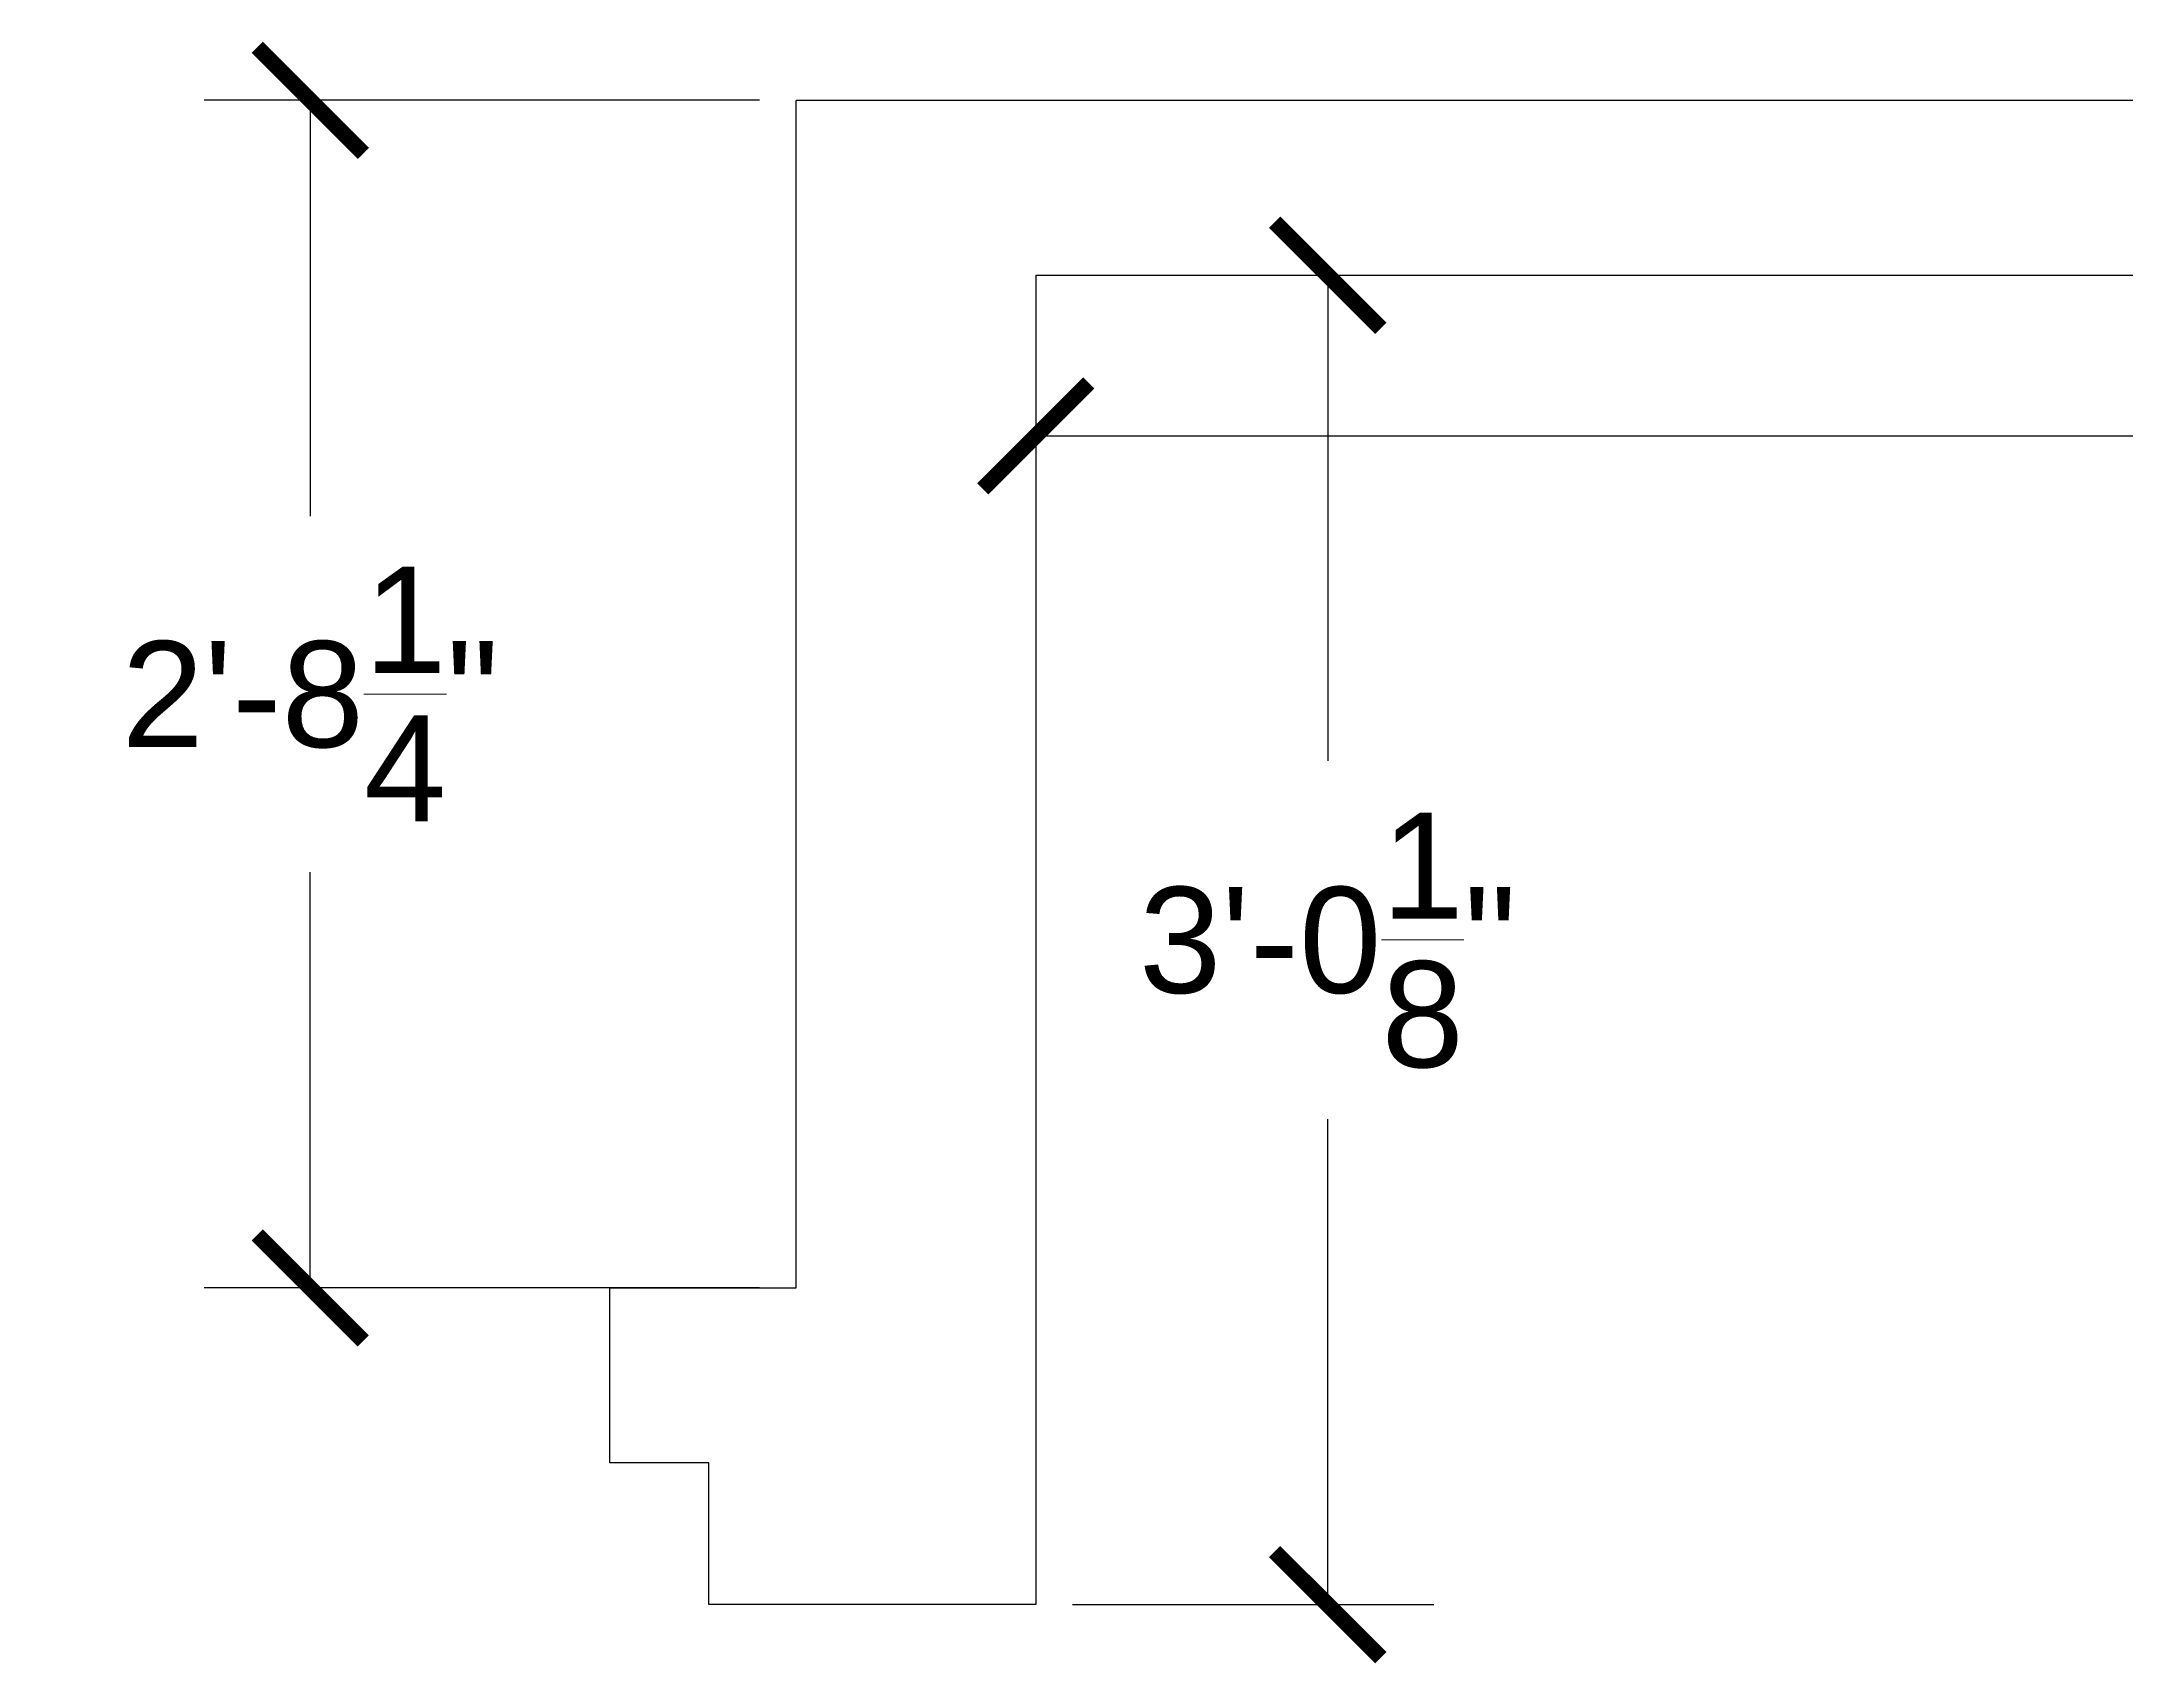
# Model space of a CAD drawing. Header units: inches. Extents: x -489 to -18, y 573 to 1091.
# Drawn here: x -293.3 to -236.7, y 696.8 to 740.8 of the extents above; entities that cross this region are included whole.
import ezdxf

# ---------------------------------------------------------------- set-up
doc = ezdxf.new("R2010")
doc.units = ezdxf.units.IN
doc.header["$MEASUREMENT"] = 0
doc.layers.get('0').update_dxf_attribs({"color": 1, "lineweight": 9})
doc.layers.add('A101-Dimensions', color=7, linetype='Continuous', lineweight=9)
doc.layers.add('A101-Floorplan-1st-floor', color=7, linetype='Continuous', lineweight=9)
doc.styles.add('Annotative', font='Arial.ttf')
doc.dimstyles.new('Annotative', dxfattribs={"dimtxt": 0.18, "dimasz": 0.18, "dimexe": 0.18, "dimexo": 0.0625, "dimgap": 0.09, "dimtad": 0, "dimtih": 1, "dimtoh": 1, "dimdec": 4, "dimzin": 0, "dimdsep": 46, "dimlunit": 4, "dimtxsty": 'Annotative', "dimblk": 'ARCHTICK', "dimblk1": 'ARCHTICK', "dimblk2": 'ARCHTICK', "dimcen": 0.09, "dimadec": 0, "dimazin": 0, "dimtfac": 1, "dimtdec": 4, "dimtofl": 0, "dimtmove": 0, "dimatfit": 3, "dimldrblk": 'ARCHTICK', "dimfxl": 1, "dimtolj": 1, "dimtzin": 0, "dimarcsym": 0})

# ---------------------------------------------------------------- blocks, each defined once
blk = doc.blocks.new('_ArchTick')
at = {"color": 0, "linetype": 'ByBlock', "lineweight": 30, "const_width": 0.15}
blk.add_lwpolyline([(-0.5, -0.5), (0.5, 0.5)], dxfattribs=at)
blk = doc.blocks.new('*D519')
at = {"layer": 'A101-Dimensions', "color": 0, "lineweight": -2, "transparency": 16777216}
for p, q in [((-266.318, 733.462), (-266.318, 727.22)), ((-132.818, 733.462), (-132.818, 727.22)), ((-266.318, 730.1), (-206.869, 730.1)), ((-132.818, 730.1), (-192.267, 730.1))]:
    blk.add_line(p, q, dxfattribs=at)
at = {"layer": 'A101-Dimensions', "color": 0, "lineweight": -2, "transparency": 16777216, "xscale": 2.88, "yscale": 2.88, "zscale": 2.88, "rotation": 180}
blk.add_blockref('_ArchTick', (-266.318, 730.1), dxfattribs=at)
at = {"layer": 'A101-Dimensions', "color": 0, "lineweight": -2, "transparency": 16777216, "xscale": 2.88, "yscale": 2.88, "zscale": 2.88}
blk.add_blockref('_ArchTick', (-132.818, 730.1), dxfattribs=at)
at = {"layer": 'A101-Dimensions', "color": 0, "lineweight": 5, "transparency": 16777216, "insert": (-199.568, 730.1), "char_height": 2.88, "attachment_point": 5, "style": 'Annotative'}
blk.add_mtext('\\A1;11\'-1{\\H1x;\\S1/2;}"', dxfattribs=at)
blk = doc.blocks.new('*D549')
at = {"layer": 'A101-Dimensions', "color": 0, "lineweight": -2, "transparency": 16777216}
for p, q in [((-265.318, 734.462), (-255.513, 734.462)), ((-258.393, 734.462), (-258.393, 721.277)), ((-258.393, 698.368), (-258.393, 711.553)), ((-265.318, 698.368), (-255.513, 698.368))]:
    blk.add_line(p, q, dxfattribs=at)
at = {"layer": 'A101-Dimensions', "color": 0, "lineweight": -2, "transparency": 16777216, "xscale": 2.88, "yscale": 2.88, "zscale": 2.88}
for p, rotation in [((-258.393, 734.462), 90), ((-258.393, 698.368), 270)]:
    blk.add_blockref('_ArchTick', p, dxfattribs=dict(at, rotation=rotation))
at = {"layer": 'A101-Dimensions', "color": 0, "lineweight": 5, "transparency": 16777216, "insert": (-258.393, 716.415), "char_height": 2.88, "attachment_point": 5, "style": 'Annotative'}
blk.add_mtext('\\A1;3\'-0{\\H1x;\\S1/8;}"', dxfattribs=at)
blk = doc.blocks.new('*D551')
at = {"layer": 'A101-Dimensions', "color": 0, "lineweight": -2, "transparency": 16777216}
for p, q in [((-273.818, 739.212), (-288.892, 739.212)), ((-286.012, 739.212), (-286.012, 727.921)), ((-286.012, 706.969), (-286.012, 718.26)), ((-273.818, 706.969), (-288.892, 706.969))]:
    blk.add_line(p, q, dxfattribs=at)
at = {"layer": 'A101-Dimensions', "color": 0, "lineweight": -2, "transparency": 16777216, "xscale": 2.88, "yscale": 2.88, "zscale": 2.88}
for p, rotation in [((-286.012, 739.212), 90), ((-286.012, 706.969), 270)]:
    blk.add_blockref('_ArchTick', p, dxfattribs=dict(at, rotation=rotation))
at = {"layer": 'A101-Dimensions', "color": 0, "lineweight": 5, "transparency": 16777216, "insert": (-286.012, 723.09), "char_height": 2.88, "attachment_point": 5, "style": 'Annotative'}
blk.add_mtext('\\A1;2\'-8{\\H1x;\\S1/4;}"', dxfattribs=at)

msp = doc.modelspace()

# ---------------------------------------------------------------- linework, layer by layer
at = {"layer": 'A101-Floorplan-1st-floor', "lineweight": -3}
for p, q in [((-272.81809, 706.96854), (-272.81809, 739.21161)), ((-129.31809, 739.21161), (-272.81809, 739.21161)), ((-266.31809, 734.46161), (-266.31809, 698.36786)), ((-266.31809, 734.46161), (-132.81809, 734.46161)), ((-277.88059, 702.21854), (-277.88059, 706.96854)), ((-277.88059, 706.96854), (-272.81809, 706.96854)), ((-275.19309, 702.21854), (-277.88059, 702.21854)), ((-275.19309, 698.36786), (-275.19309, 702.21854)), ((-266.31809, 698.36786), (-275.19309, 698.36786))]:
    msp.add_line(p, q, dxfattribs=at)

# ---------------------------------------------------------------- dimensions: what is measured, and where the dimension line sits
at = {"layer": 'A101-Dimensions', "lineweight": 5}
for base, p1, p2, picture, middle in [((-286.01185, 739.21161), (-272.81809, 706.96854), (-272.81809, 739.21161), '*D551', (-286.01185, 723.09008)), ((-258.3925247299, 698.3678597936), (-266.3180907836, 734.4616097936), (-266.3180907836, 698.3678597936), '*D549', (-258.3925247299, 716.4147347936))]:
    dim = msp.add_linear_dim(base=base, p1=p1, p2=p2, angle=90, dimstyle='Annotative', dxfattribs=at)
    dim.commit()
    dim.dimension.update_dxf_attribs({"geometry": picture, "text_midpoint": middle})
dim = msp.add_linear_dim(base=(-132.81809, 730.09998), p1=(-266.31809, 734.46161), p2=(-132.81809, 734.46161), dimstyle='Annotative', dxfattribs=at)
dim.commit()
dim.dimension.update_dxf_attribs({"geometry": '*D519', "text_midpoint": (-199.56809, 730.09998)})

doc.saveas('drawing.dxf')
